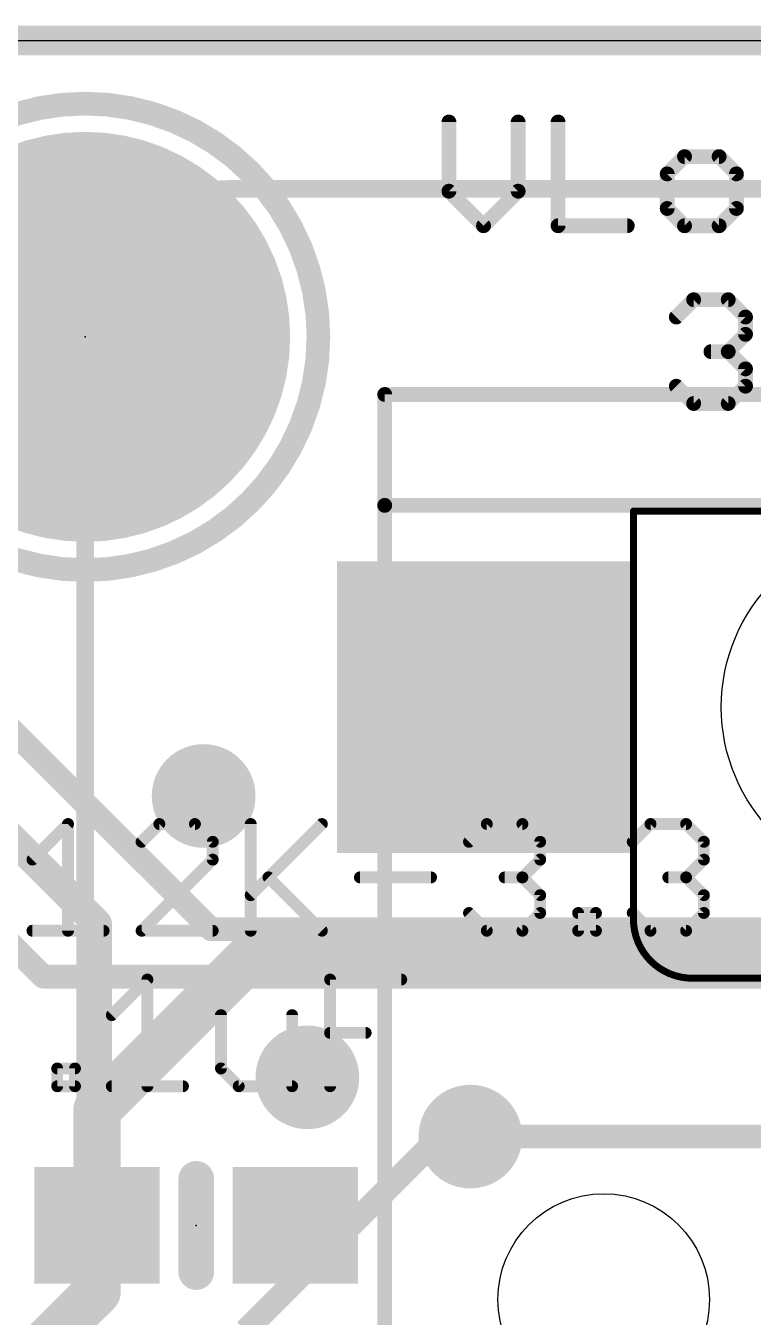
# Model space of a CAD drawing. Extents: x -1.5 to 77.7, y -1.7 to 21.7.
# Drawn here: x 56.64 to 62.88, y 10.64 to 21.72 of the extents above; entities that cross this region are included whole.
import ezdxf

# ---------------------------------------------------------------- set-up
doc = ezdxf.new("R2010")
doc.units = 0
for name, color, linetype in [('1', 12, 'CONTINUOUS'), ('16', 5, 'CONTINUOUS'), ('17', 110, 'CONTINUOUS'), ('18', 110, 'CONTINUOUS'), ('20', 53, 'CONTINUOUS'), ('21', 40, 'CONTINUOUS'), ('22', 6, 'CONTINUOUS'), ('23', 40, 'CONTINUOUS'), ('27', 4, 'CONTINUOUS')]:
    doc.layers.add(name, color=color, linetype=linetype)

# ---------------------------------------------------------------- blocks, each defined once
blk = doc.blocks.new('RECT')
blk.add_solid([(-0.5, -0.5), (0.5, -0.5), (-0.5, 0.5), (0.5, 0.5)])
blk = doc.blocks.new('ROUNDP')
at = {"const_width": 0.5}
blk.add_lwpolyline([(0, -0.25, 1), (0, 0.25, 1), (0, -0.25)], format="xyb", dxfattribs=at)
blk = doc.blocks.new('ROUNDV')
at = {"const_width": 0.5}
blk.add_lwpolyline([(0, -0.25, 1), (0, 0.25, 1), (0, -0.25)], format="xyb", dxfattribs=at)

msp = doc.modelspace()

# ---------------------------------------------------------------- linework, layer by layer
at = {"layer": '1'}
for points, const_width in [([(76.2, 21.59), (0, 21.59)], 0.254), ([(57.2525, 14.0195), (51.816, 19.456)], 0.254), ([(57.2525, 14.0195), (57.2525, 12.4215)], 0.254), ([(57.2525, 12.4215), (58.547, 13.716)], 0.4064), ([(58.547, 13.716), (65.278, 13.716)], 0.4064), ([(57.2525, 11.43), (57.2525, 12.4215)], 0.4064), ([(60.452, 12.192), (64.516, 12.192)], 0.2032), ([(57.2525, 11.43), (57.2525, 10.8616)], 0.4064), ([(57.2525, 10.8616), (56.3905, 9.9996)], 0.4064)]:
    msp.add_lwpolyline(points, dxfattribs=dict(at, const_width=const_width))
for points, const_width in [([(57.316, 14.0195, 1), (57.189, 14.0195)], 0.127), ([(57.2076, 13.9746, 1), (57.2974, 14.0644)], 0.127), ([(58.547, 13.8176, 1), (58.547, 13.6144)], 0.2032), ([(58.6188, 13.6442, 1), (58.4752, 13.7878)], 0.2032), ([(57.3541, 12.4215, 1), (57.1509, 12.4215)], 0.2032), ([(57.1807, 12.4933, 1), (57.3243, 12.3497)], 0.2032), ([(57.189, 12.4215, 1), (57.316, 12.4215)], 0.127), ([(60.452, 12.2428, 1), (60.452, 12.1412)], 0.1016), ([(57.3541, 11.43, 1), (57.1509, 11.43)], 0.2032), ([(57.1509, 11.43, 1), (57.3541, 11.43)], 0.2032), ([(57.1509, 10.8616, 1), (57.3541, 10.8616)], 0.2032), ([(57.3243, 10.7898, 1), (57.1807, 10.9334)], 0.2032)]:
    msp.add_lwpolyline(points, format="xyb", dxfattribs=dict(at, const_width=const_width))
at = {"layer": '16'}
for points, const_width in [([(76.2, 21.59), (0, 21.59)], 0.254), ([(51.2445, 20.955), (58.2295, 13.97)], 0.2032), ([(54.2385, 16.1163), (56.7912, 13.5636)], 0.2032), ([(58.2295, 13.97), (67.2051, 13.97)], 0.2032), ([(56.7912, 13.5636), (63.0174, 13.5636)], 0.2032), ([(60.1908, 12.192), (58.526, 10.5272)], 0.2032), ([(60.452, 12.192), (60.1908, 12.192)], 0.2032)]:
    msp.add_lwpolyline(points, dxfattribs=dict(at, const_width=const_width))
at = {"layer": '16', "const_width": 0.1016}
for points in [[(58.2295, 14.0208, 1), (58.2295, 13.9192)], [(58.1936, 13.9341, 1), (58.2654, 14.0059)], [(56.7912, 13.6144, 1), (56.7912, 13.5128)], [(56.7552, 13.5277, 1), (56.8271, 13.5995)], [(60.1908, 12.2428, 1), (60.1908, 12.1412)], [(60.2267, 12.1561, 1), (60.1548, 12.2279)], [(60.452, 12.1412, 1), (60.452, 12.2428)]]:
    msp.add_lwpolyline(points, format="xyb", dxfattribs=at)
at = {"layer": '20'}
msp.add_line((2.54, 21.59), (73.66, 21.59), dxfattribs=at)
for centre, radius in [((64.135, 15.875), 1.5318), ((61.595, 10.795), 0.9068)]:
    msp.add_circle(centre, radius, dxfattribs=at)
at = {"layer": '21'}
for points, const_width in [([(57.15, 17.05, 1), (57.15, 21.05, 1), (57.15, 17.05)], 0.2032), ([(60.3002, 20.8923, 1), (60.2367, 20.8923)], 0.0635), ([(60.8934, 20.8923, 1), (60.8299, 20.8923)], 0.0635), ([(61.2357, 20.8923, 1), (61.1722, 20.8923)], 0.0635), ([(62.2878, 20.6274, 1), (62.2878, 20.5639)], 0.0635), ([(62.3102, 20.5732, 1), (62.2653, 20.6181)], 0.0635), ([(62.6068, 20.6181, 1), (62.5619, 20.5732)], 0.0635), ([(62.5844, 20.5639, 1), (62.5844, 20.6274)], 0.0635), ([(62.1712, 20.4474, 1), (62.1077, 20.4474)], 0.0635), ([(62.117, 20.4698, 1), (62.1619, 20.4249)], 0.0635), ([(62.7644, 20.4474, 1), (62.7009, 20.4474)], 0.0635), ([(62.7102, 20.4249, 1), (62.7551, 20.4698)], 0.0635), ([(60.2367, 20.2991, 1), (60.3002, 20.2991)], 0.0635), ([(60.2909, 20.3215, 1), (60.246, 20.2766)], 0.0635), ([(60.8299, 20.2991, 1), (60.8934, 20.2991)], 0.0635), ([(60.8841, 20.2766, 1), (60.8392, 20.3215)], 0.0635), ([(62.1077, 20.1508, 1), (62.1712, 20.1508)], 0.0635), ([(62.1619, 20.1732, 1), (62.117, 20.1283)], 0.0635), ([(62.7009, 20.1508, 1), (62.7644, 20.1508)], 0.0635), ([(62.7551, 20.1283, 1), (62.7102, 20.1732)], 0.0635), ([(60.5426, 20.025, 1), (60.5875, 19.98)], 0.0635), ([(60.5426, 19.98, 1), (60.5875, 20.025)], 0.0635), ([(61.204, 20.0343, 1), (61.204, 19.9708)], 0.0635), ([(61.7971, 19.9708, 1), (61.7971, 20.0343)], 0.0635), ([(62.2878, 20.0343, 1), (62.2878, 19.9708)], 0.0635), ([(62.2653, 19.98, 1), (62.3102, 20.025)], 0.0635), ([(62.5619, 20.025, 1), (62.6068, 19.98)], 0.0635), ([(62.5844, 19.9708, 1), (62.5844, 20.0343)], 0.0635), ([(61.1722, 20.0025, 1), (61.2357, 20.0025)], 0.0635), ([(62.3657, 19.4, 1), (62.3657, 19.3365)], 0.0635), ([(62.3882, 19.3458, 1), (62.3433, 19.3907)], 0.0635), ([(62.6848, 19.3907, 1), (62.6399, 19.3458)], 0.0635), ([(62.6623, 19.3365, 1), (62.6623, 19.4)], 0.0635), ([(62.195, 19.2424, 1), (62.2399, 19.1975)], 0.0635), ([(62.8424, 19.22, 1), (62.7789, 19.22)], 0.0635), ([(62.7882, 19.1975, 1), (62.8331, 19.2424)], 0.0635), ([(62.7789, 19.0717, 1), (62.8424, 19.0717)], 0.0635), ([(62.8331, 19.0492, 1), (62.7882, 19.0941)], 0.0635), ([(62.514, 18.9551, 1), (62.514, 18.8916)], 0.0635), ([(62.6848, 18.9458, 1), (62.6399, 18.9009)], 0.0635), ([(62.6399, 18.9458, 1), (62.6848, 18.9009)], 0.0635), ([(62.6623, 18.8916, 1), (62.6623, 18.9551)], 0.0635), ([(62.8424, 18.7751, 1), (62.7789, 18.7751)], 0.0635), ([(62.7882, 18.7526, 1), (62.8331, 18.7975)], 0.0635), ([(62.2399, 18.6492, 1), (62.195, 18.6043)], 0.0635), ([(62.7789, 18.6268, 1), (62.8424, 18.6268)], 0.0635), ([(62.8331, 18.6043, 1), (62.7882, 18.6492)], 0.0635), ([(62.3657, 18.5102, 1), (62.3657, 18.4468)], 0.0635), ([(62.3433, 18.456, 1), (62.3882, 18.501)], 0.0635), ([(62.6399, 18.501, 1), (62.6848, 18.456)], 0.0635), ([(62.6623, 18.4468, 1), (62.6623, 18.5102)], 0.0635), ([(61.865, 17.555, 1), (61.835, 17.555)], 0.03), ([(61.85, 17.57, 1), (61.85, 17.54)], 0.03), ([(61.835, 14.07, 1), (61.865, 14.07)], 0.03), ([(61.85, 14.055, 0.4142), (62.355, 13.55)], 0.06), ([(61.865, 14.055, 1), (61.835, 14.055)], 0.03), ([(62.355, 13.565, 1), (62.355, 13.535)], 0.03), ([(62.355, 13.535, 1), (62.355, 13.565)], 0.03), ([(58.1787, 11.83, 1), (58.0263, 11.83)], 0.1524), ([(58.0263, 11.03, 1), (58.1787, 11.03)], 0.1524)]:
    msp.add_lwpolyline(points, format="xyb", dxfattribs=dict(at, const_width=const_width))
for points, const_width in [([(60.2684, 20.8923), (60.2684, 20.2991)], 0.127), ([(60.8616, 20.2991), (60.8616, 20.8923)], 0.127), ([(61.204, 20.8923), (61.204, 20.0025)], 0.127), ([(62.2878, 20.5957), (62.1395, 20.4474)], 0.127), ([(62.5844, 20.5957), (62.2878, 20.5957)], 0.127), ([(62.7327, 20.4474), (62.5844, 20.5957)], 0.127), ([(62.1395, 20.4474), (62.1395, 20.1508)], 0.127), ([(62.7327, 20.1508), (62.7327, 20.4474)], 0.127), ([(60.2684, 20.2991), (60.565, 20.0025)], 0.127), ([(60.565, 20.0025), (60.8616, 20.2991)], 0.127), ([(62.1395, 20.1508), (62.2878, 20.0025)], 0.127), ([(62.5844, 20.0025), (62.7327, 20.1508)], 0.127), ([(61.204, 20.0025), (61.7971, 20.0025)], 0.127), ([(62.2878, 20.0025), (62.5844, 20.0025)], 0.127), ([(62.2174, 19.22), (62.3657, 19.3683)], 0.127), ([(62.3657, 19.3683), (62.6623, 19.3683)], 0.127), ([(62.6623, 19.3683), (62.8106, 19.22)], 0.127), ([(62.8106, 19.22), (62.8106, 19.0717)], 0.127), ([(62.8106, 19.0717), (62.6623, 18.9234)], 0.127), ([(62.6623, 18.9234), (62.514, 18.9234)], 0.127), ([(62.6623, 18.9234), (62.8106, 18.7751)], 0.127), ([(62.8106, 18.7751), (62.8106, 18.6268)], 0.127), ([(62.3657, 18.4785), (62.2174, 18.6268)], 0.127), ([(62.8106, 18.6268), (62.6623, 18.4785)], 0.127), ([(62.6623, 18.4785), (62.3657, 18.4785)], 0.127), ([(61.85, 14.07), (61.85, 17.555)], 0.06), ([(61.85, 17.555), (70.765, 17.555)], 0.06), ([(66.98, 13.55), (62.355, 13.55)], 0.06), ([(58.1025, 11.83), (58.1025, 11.03)], 0.3048)]:
    msp.add_lwpolyline(points, dxfattribs=dict(at, const_width=const_width))
at = {"layer": '22'}
for points, const_width in [([(57.15, 19.05, 0.4142), (55.88, 20.32)], 0.1524), ([(58.42, 20.32, 0.4142), (57.15, 19.05)], 0.1524), ([(58.42, 20.3581, 1), (58.42, 20.2819)], 0.0762), ([(58.42, 20.2819, 1), (58.42, 20.3581)], 0.0762), ([(57.1881, 19.05, 1), (57.1119, 19.05)], 0.0762), ([(57.1881, 19.05, 1), (57.1119, 19.05)], 0.0762), ([(57.1119, 19.05, 1), (57.1881, 19.05)], 0.0762), ([(57.1119, 19.05, 1), (57.1881, 19.05)], 0.0762), ([(59.7498, 18.556, 1), (59.6863, 18.556)], 0.0635), ([(59.718, 18.5877, 1), (59.718, 18.5243)], 0.0635), ([(59.7498, 17.605, 1), (59.6863, 17.605)], 0.0635), ([(59.718, 17.6367, 1), (59.718, 17.5733)], 0.0635), ([(59.6863, 17.605, 1), (59.7498, 17.605)], 0.0635)]:
    msp.add_lwpolyline(points, format="xyb", dxfattribs=dict(at, const_width=const_width))
for points, const_width in [([(74.93, 20.32), (58.42, 20.32)], 0.1524), ([(57.15, 2.54), (57.15, 19.05)], 0.1524), ([(57.15, 19.05), (57.15, 2.54)], 0.1524), ([(59.718, 17.605), (59.718, 18.556)], 0.127), ([(59.718, 18.556), (63.969, 18.556)], 0.127), ([(59.718, 4.264), (59.718, 17.605)], 0.127), ([(63.969, 17.605), (59.718, 17.605)], 0.127)]:
    msp.add_lwpolyline(points, dxfattribs=dict(at, const_width=const_width))
at = {"layer": '23'}
for p in [(57.15, 19.05), (58.1025, 11.43)]:
    msp.add_point(p, dxfattribs=at)
at = {"layer": '27', "const_width": 0.1016}
for points in [[(56.6984, 14.5674), (57.0035, 14.8725)], [(57.0035, 14.8725), (57.0035, 13.9573)], [(57.7865, 14.8725), (57.6339, 14.72)], [(58.0915, 14.8725), (57.7865, 14.8725)], [(58.2441, 14.72), (58.0915, 14.8725)], [(58.5695, 14.8725), (58.5695, 13.9573)], [(58.5695, 14.2624), (59.1796, 14.8725)], [(60.4405, 14.72), (60.593, 14.8725)], [(60.593, 14.8725), (60.8981, 14.8725)], [(60.8981, 14.8725), (61.0506, 14.72)], [(61.8438, 14.72), (61.9963, 14.8725)], [(61.9963, 14.8725), (62.3014, 14.8725)], [(62.3014, 14.8725), (62.4539, 14.72)], [(58.2441, 14.5674), (58.2441, 14.72)], [(61.0506, 14.72), (61.0506, 14.5674)], [(62.4539, 14.72), (62.4539, 14.5674)], [(57.6339, 13.9573), (58.2441, 14.5674)], [(61.0506, 14.5674), (60.8981, 14.4149)], [(62.4539, 14.5674), (62.3014, 14.4149)], [(58.722, 14.4149), (59.1796, 13.9573)], [(59.505, 14.4149), (60.1151, 14.4149)], [(60.8981, 14.4149), (60.7456, 14.4149)], [(60.8981, 14.4149), (61.0506, 14.2624)], [(62.3014, 14.4149), (62.1488, 14.4149)], [(62.3014, 14.4149), (62.4539, 14.2624)], [(61.0506, 14.2624), (61.0506, 14.1098)], [(62.4539, 14.2624), (62.4539, 14.1098)], [(60.593, 13.9573), (60.4405, 14.1098)], [(61.0506, 14.1098), (60.8981, 13.9573)], [(61.376, 13.9573), (61.376, 14.1098)], [(61.376, 14.1098), (61.5285, 14.1098)], [(61.5285, 14.1098), (61.5285, 13.9573)], [(61.9963, 13.9573), (61.8438, 14.1098)], [(62.4539, 14.1098), (62.3014, 13.9573)], [(56.6984, 13.9573), (57.3085, 13.9573)], [(58.2441, 13.9573), (57.6339, 13.9573)], [(60.8981, 13.9573), (60.593, 13.9573)], [(61.5285, 13.9573), (61.376, 13.9573)], [(62.3014, 13.9573), (61.9963, 13.9573)], [(57.3787, 13.2339), (57.6838, 13.539)], [(57.6838, 13.539), (57.6838, 12.6238)], [(59.2498, 12.6238), (59.2498, 13.539)], [(59.2498, 13.539), (59.8599, 13.539)], [(58.3143, 13.2339), (58.3143, 12.7763)], [(58.9244, 12.6238), (58.9244, 13.2339)], [(59.2498, 13.0814), (59.5548, 13.0814)], [(56.911, 12.6238), (56.911, 12.7763)], [(56.911, 12.7763), (57.0635, 12.7763)], [(57.0635, 12.7763), (57.0635, 12.6238)], [(58.3143, 12.7763), (58.4668, 12.6238)], [(57.0635, 12.6238), (56.911, 12.6238)], [(57.3787, 12.6238), (57.9889, 12.6238)], [(58.4668, 12.6238), (58.9244, 12.6238)]]:
    msp.add_lwpolyline(points, dxfattribs=at)
at = {"layer": '27', "const_width": 0.0508}
for points in [[(57.0289, 14.8725, 1), (56.9781, 14.8725)], [(57.0214, 14.8545, 1), (56.9855, 14.8904)], [(57.7865, 14.8979, 1), (57.7865, 14.8471)], [(57.8044, 14.8545, 1), (57.7685, 14.8904)], [(58.1095, 14.8904, 1), (58.0736, 14.8545)], [(58.0915, 14.8471, 1), (58.0915, 14.8979)], [(58.5949, 14.8725, 1), (58.5441, 14.8725)], [(59.1975, 14.8545, 1), (59.1616, 14.8904)], [(60.593, 14.8979, 1), (60.593, 14.8471)], [(60.611, 14.8545, 1), (60.5751, 14.8904)], [(60.916, 14.8904, 1), (60.8801, 14.8545)], [(60.8981, 14.8471, 1), (60.8981, 14.8979)], [(61.9963, 14.8979, 1), (61.9963, 14.8471)], [(62.0143, 14.8545, 1), (61.9783, 14.8904)], [(62.3193, 14.8904, 1), (62.2834, 14.8545)], [(62.3014, 14.8471, 1), (62.3014, 14.8979)], [(57.616, 14.7379, 1), (57.6519, 14.702)], [(58.2695, 14.72, 1), (58.2187, 14.72)], [(58.2261, 14.702, 1), (58.262, 14.7379)], [(60.4225, 14.7379, 1), (60.4585, 14.702)], [(61.076, 14.72, 1), (61.0252, 14.72)], [(61.0327, 14.702, 1), (61.0686, 14.7379)], [(61.8258, 14.7379, 1), (61.8617, 14.702)], [(62.4793, 14.72, 1), (62.4285, 14.72)], [(62.4359, 14.702, 1), (62.4719, 14.7379)], [(58.262, 14.5495, 1), (58.2261, 14.5854)], [(61.0686, 14.5495, 1), (61.0327, 14.5854)], [(62.4719, 14.5495, 1), (62.4359, 14.5854)], [(56.6805, 14.5854, 1), (56.7164, 14.5495)], [(58.2187, 14.5674, 1), (58.2695, 14.5674)], [(61.0252, 14.5674, 1), (61.076, 14.5674)], [(62.4285, 14.5674, 1), (62.4793, 14.5674)], [(58.7399, 14.4329, 1), (58.704, 14.3969)], [(59.505, 14.4403, 1), (59.505, 14.3895)], [(60.1151, 14.3895, 1), (60.1151, 14.4403)], [(60.7456, 14.4403, 1), (60.7456, 14.3895)], [(60.916, 14.4329, 1), (60.8801, 14.3969)], [(60.8801, 14.4329, 1), (60.916, 14.3969)], [(60.8981, 14.3895, 1), (60.8981, 14.4403)], [(62.1488, 14.4403, 1), (62.1488, 14.3895)], [(62.3193, 14.4329, 1), (62.2834, 14.3969)], [(62.2834, 14.4329, 1), (62.3193, 14.3969)], [(62.3014, 14.3895, 1), (62.3014, 14.4403)], [(58.5515, 14.2803, 1), (58.5874, 14.2444)], [(61.076, 14.2624, 1), (61.0252, 14.2624)], [(61.0327, 14.2444, 1), (61.0686, 14.2803)], [(62.4793, 14.2624, 1), (62.4285, 14.2624)], [(62.4359, 14.2444, 1), (62.4719, 14.2803)], [(60.4585, 14.1278, 1), (60.4225, 14.0919)], [(61.0252, 14.1098, 1), (61.076, 14.1098)], [(61.0686, 14.0919, 1), (61.0327, 14.1278)], [(61.4014, 14.1098, 1), (61.3506, 14.1098)], [(61.376, 14.1352, 1), (61.376, 14.0844)], [(61.5539, 14.1098, 1), (61.5031, 14.1098)], [(61.5285, 14.0844, 1), (61.5285, 14.1352)], [(61.8617, 14.1278, 1), (61.8258, 14.0919)], [(62.4285, 14.1098, 1), (62.4793, 14.1098)], [(62.4719, 14.0919, 1), (62.4359, 14.1278)], [(56.6984, 13.9827, 1), (56.6984, 13.9319)], [(56.9781, 13.9573, 1), (57.0289, 13.9573)], [(57.3085, 13.9319, 1), (57.3085, 13.9827)], [(57.6339, 13.9827, 1), (57.6339, 13.9319)], [(57.616, 13.9753, 1), (57.6519, 13.9393)], [(58.2441, 13.9319, 1), (58.2441, 13.9827)], [(58.5441, 13.9573, 1), (58.5949, 13.9573)], [(59.1616, 13.9393, 1), (59.1975, 13.9753)], [(60.593, 13.9827, 1), (60.593, 13.9319)], [(60.5751, 13.9393, 1), (60.611, 13.9753)], [(60.8801, 13.9753, 1), (60.916, 13.9393)], [(60.8981, 13.9319, 1), (60.8981, 13.9827)], [(61.376, 13.9827, 1), (61.376, 13.9319)], [(61.3506, 13.9573, 1), (61.4014, 13.9573)], [(61.5031, 13.9573, 1), (61.5539, 13.9573)], [(61.5285, 13.9319, 1), (61.5285, 13.9827)], [(61.9963, 13.9827, 1), (61.9963, 13.9319)], [(61.9783, 13.9393, 1), (62.0143, 13.9753)], [(62.2834, 13.9753, 1), (62.3193, 13.9393)], [(62.3014, 13.9319, 1), (62.3014, 13.9827)], [(57.7092, 13.539, 1), (57.6584, 13.539)], [(57.7018, 13.521, 1), (57.6658, 13.5569)], [(59.2752, 13.539, 1), (59.2244, 13.539)], [(59.2498, 13.5644, 1), (59.2498, 13.5136)], [(59.8599, 13.5136, 1), (59.8599, 13.5644)], [(57.3608, 13.2519, 1), (57.3967, 13.216)], [(58.3397, 13.2339, 1), (58.2889, 13.2339)], [(58.9498, 13.2339, 1), (58.899, 13.2339)], [(59.2498, 13.1068, 1), (59.2498, 13.056)], [(59.5548, 13.056, 1), (59.5548, 13.1068)], [(56.9364, 12.7763, 1), (56.8856, 12.7763)], [(56.911, 12.8017, 1), (56.911, 12.7509)], [(57.0889, 12.7763, 1), (57.0381, 12.7763)], [(57.0635, 12.7509, 1), (57.0635, 12.8017)], [(58.3322, 12.7943, 1), (58.2963, 12.7584)], [(58.2889, 12.7763, 1), (58.3397, 12.7763)], [(56.911, 12.6492, 1), (56.911, 12.5984)], [(56.8856, 12.6238, 1), (56.9364, 12.6238)], [(57.0381, 12.6238, 1), (57.0889, 12.6238)], [(57.0635, 12.5984, 1), (57.0635, 12.6492)], [(57.3787, 12.6492, 1), (57.3787, 12.5984)], [(57.6584, 12.6238, 1), (57.7092, 12.6238)], [(57.9889, 12.5984, 1), (57.9889, 12.6492)], [(58.4668, 12.6492, 1), (58.4668, 12.5984)], [(58.4488, 12.6058, 1), (58.4847, 12.6418)], [(58.899, 12.6238, 1), (58.9498, 12.6238)], [(58.9244, 12.5984, 1), (58.9244, 12.6492)], [(59.2244, 12.6238, 1), (59.2752, 12.6238)]]:
    msp.add_lwpolyline(points, format="xyb", dxfattribs=at)

# ---------------------------------------------------------------- block references
at = {"layer": '1', "xscale": 2.55, "yscale": 2.5}
msp.add_blockref('RECT', (60.585, 15.875), dxfattribs=at)
at = {"layer": '1', "xscale": 1.075}
for p in [(57.2525, 11.43), (58.9525, 11.43)]:
    msp.add_blockref('RECT', p, dxfattribs=at)
at = {"layer": '17', "xscale": 3.516, "yscale": 3.516}
msp.add_blockref('ROUNDP', (57.15, 19.05), dxfattribs=at)
msp.add_blockref('ROUNDP', (57.15, 19.05), dxfattribs=at)
at = {"layer": '18', "xscale": 0.889, "yscale": 0.889}
for p in [(58.166, 15.113), (58.166, 15.113), (59.055, 12.7), (59.055, 12.7), (60.452, 12.192), (60.452, 12.192)]:
    msp.add_blockref('ROUNDV', p, dxfattribs=at)

doc.saveas('drawing.dxf')
